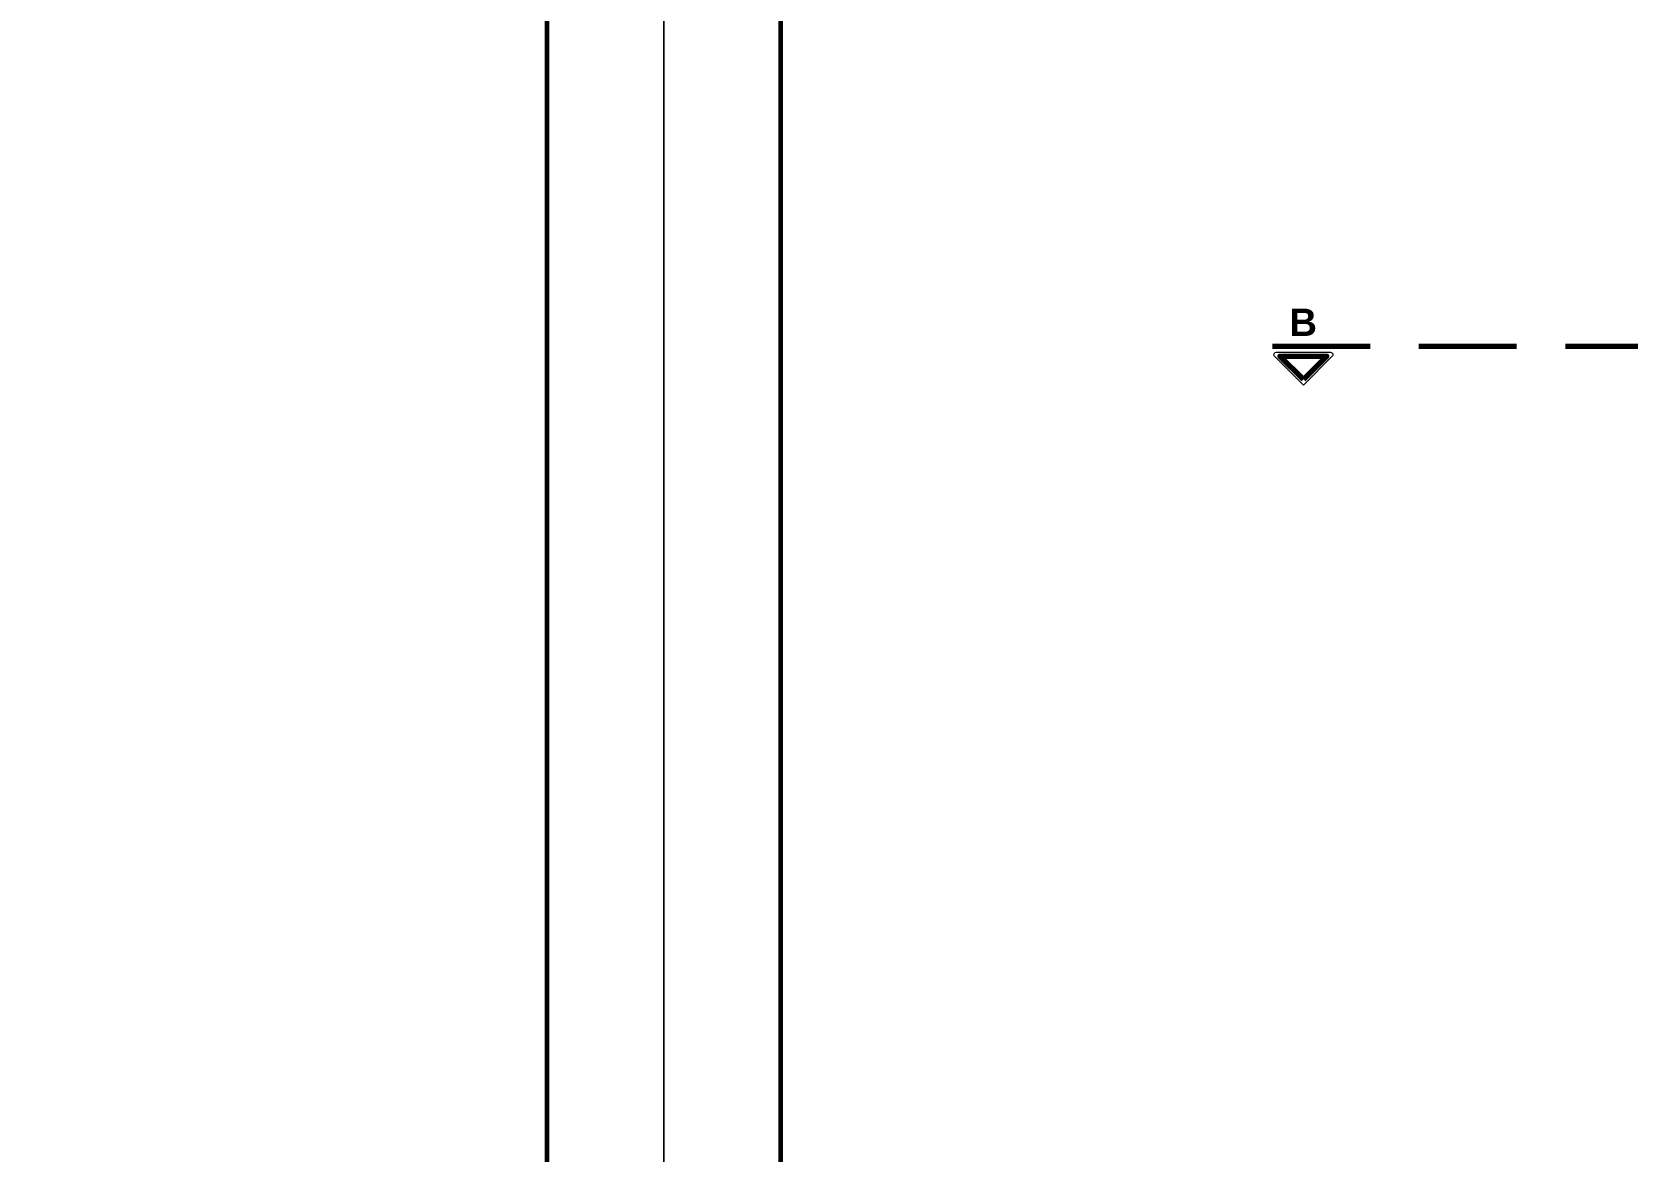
# Model space of a CAD drawing. Header units: inches. Extents: x 140 to 978, y -82 to 38.
# Drawn here: x 816.8 to 837.23, y -5.54 to 8.8 of the extents above; entities that cross this region are included whole.
import ezdxf

# ---------------------------------------------------------------- set-up
doc = ezdxf.new("R2010")
doc.units = ezdxf.units.IN
doc.header["$MEASUREMENT"] = 0
doc.linetypes.add('DASHED', pattern=[0.75, 0.5, -0.25])
for name, color, linetype, lineweight in [('UNSAAC CUBIERTAS', 22, 'Continuous', 0), ('UNSAAC- ROTULO', 7, 'Continuous', 60), ('UNSAAC-CORTE ESTRUCTURA', 7, 'Continuous', 70), ('UNSAAC-LINEA DE CORTE', 7, 'Continuous', 70)]:
    doc.layers.add(name, color=color, linetype=linetype, lineweight=lineweight)
doc.styles.get("Standard").update_dxf_attribs({"font": 'arial.ttf'})

msp = doc.modelspace()

# ---------------------------------------------------------------- linework, layer by layer
at = {"layer": 'UNSAAC CUBIERTAS', "ltscale": 1.75}
msp.add_lwpolyline([(833.455, 4.646), (833.086, 4.276), (832.716, 4.646, -0.668179), (832.738, 4.697), (833.434, 4.697, -0.668179)], format="xyb", close=True, dxfattribs=at)
at = {"layer": 'UNSAAC- ROTULO', "color": 5, "lineweight": 0, "flags": 128}
for points in [[(748.395, 31.651), (824.895, 31.651), (824.895, -22.349), (748.395, -22.349)], [(824.895, 31.651), (901.395, 31.651), (901.395, -22.349), (824.895, -22.349)]]:
    msp.add_lwpolyline(points, close=True, dxfattribs=at)
at = {"layer": 'UNSAAC- ROTULO'}
for points in [[(749.895, 30.151), (823.395, 30.151), (823.395, -20.849), (749.895, -20.849)], [(826.395, 30.151), (899.895, 30.151), (899.895, -20.849), (826.395, -20.849)]]:
    msp.add_lwpolyline(points, close=True, dxfattribs=at)
at = {"layer": 'UNSAAC-CORTE ESTRUCTURA', "ltscale": 2.5}
msp.add_lwpolyline([(833.086, 4.347), (832.786, 4.647), (833.386, 4.647)], close=True, dxfattribs=at)
at = {"layer": 'UNSAAC-LINEA DE CORTE', "linetype": 'DASHED', "ltscale": 2.5}
msp.add_line((832.691, 4.777), (892.094, 4.777), dxfattribs=at)

# ---------------------------------------------------------------- texts
at = {"layer": 'UNSAAC-CORTE ESTRUCTURA', "insert": (833.26, 5.256), "char_height": 0.35, "width": 0.398, "attachment_point": 3, "rotation": 360}
msp.add_mtext('{\\fSwis721 Ex BT|b1|i0|c0|p34;B}', dxfattribs=at)

doc.saveas('drawing.dxf')
